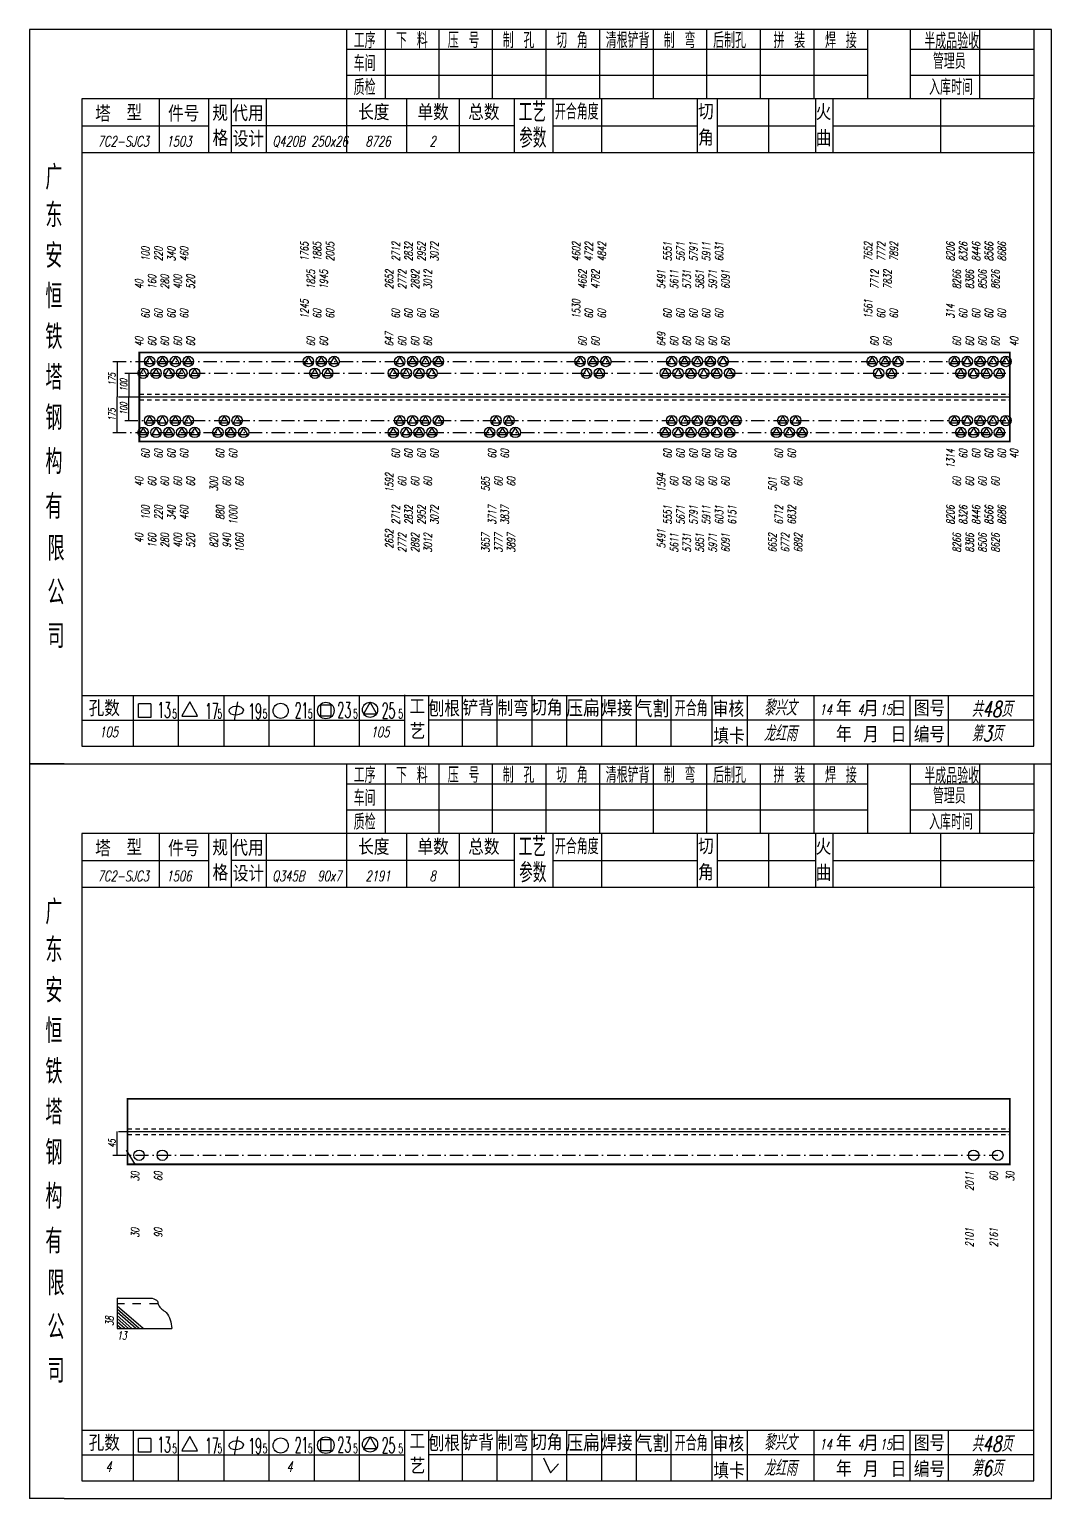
# Model space of a CAD drawing. Header units: millimetres. Extents: x -1378 to 644, y -1773 to 1979.
# Drawn here: x -780.7 to -486.9, y 1183.7 to 1606.1 of the extents above; entities that cross this region are included whole.
import ezdxf
from ezdxf.enums import TextEntityAlignment as Align

# ---------------------------------------------------------------- set-up
doc = ezdxf.new("R2010")
doc.units = ezdxf.units.MM
doc.linetypes.add('LPY8', pattern=[0.009, 0.005, -0.004])
doc.linetypes.add('LPY9', pattern=[0.025, 0.015, -0.005, 0, -0.005])
for name, color, linetype in [('1', 7, 'Continuous'), ('2', 7, 'Continuous'), ('21', 7, 'Continuous')]:
    doc.layers.add(name, color=color, linetype=linetype)
doc.styles.add('hz', font='txt.shx', dxfattribs={"width": 0.7, "oblique": 12, "bigfont": 'hztxt.shx'})

# ---------------------------------------------------------------- blocks, each defined once
blk = doc.blocks.new('xytfsc')
at = {"color": 243}
for p, q in [((-0.0818, 0.17567), (-0.0818, -0.0355)), ((0.212, 0.17567), (-0.0818, 0.17567)), ((0.00934, 0.17567), (0.00934, 0.15571)), ((0.02044, 0.17567), (0.02044, 0.15571)), ((0.03584, 0.17567), (0.03584, 0.15571)), ((0.05124, 0.17567), (0.05124, 0.15571)), ((0.06664, 0.17567), (0.06664, 0.15571)), ((0.08204, 0.17567), (0.08204, 0.15571)), ((0.09744, 0.17567), (0.09744, 0.15571)), ((0.11284, 0.17567), (0.11284, 0.15571)), ((0.12824, 0.17567), (0.12824, 0.15571)), ((0.14364, 0.17567), (0.14364, 0.15571)), ((0.15904, 0.17567), (0.15904, 0.15571)), ((0.15904, 0.17567), (0.15904, 0.15571)), ((0.17139, 0.17567), (0.17139, 0.1557)), ((0.19125, 0.17567), (0.19125, 0.1557)), ((0.20692, 0.17567), (0.20692, 0.1557)), ((0.212, 0.1457), (0.212, 0.17567)), ((0.15904, 0.16991), (0.00934, 0.16991)), ((0.20692, 0.16991), (0.17139, 0.16991)), ((0.15904, 0.16238), (0.00934, 0.16238)), ((0.20692, 0.16238), (0.17139, 0.16238)), ((-0.0667, 0.1557), (-0.0667, -0.03042)), ((0.20692, 0.1557), (-0.0667, 0.1557)), ((-0.04446, 0.15571), (-0.04446, 0.14021)), ((-0.01376, 0.15577), (-0.01376, 0.14027)), ((0.00934, 0.15571), (0.00934, 0.14021)), ((0.02657, 0.1558), (0.02657, 0.1403)), ((0.0417, 0.1558), (0.0417, 0.1403)), ((0.05749, 0.1557), (0.05749, 0.1402)), ((0.06861, 0.1557), (0.06861, 0.1402)), ((0.08265, 0.1557), (0.08265, 0.1402)), ((0.1101, 0.1557), (0.1101, 0.1402)), ((0.11589, 0.1557), (0.11589, 0.1402)), ((0.13059, 0.1557), (0.13059, 0.1402)), ((0.14414, 0.1557), (0.14414, 0.1402)), ((0.14915, 0.1557), (0.14915, 0.1402)), ((0.18007, 0.1557), (0.18007, 0.1402)), ((0.20692, -0.03042), (0.20692, 0.1557)), ((-0.03023, 0.14789), (-0.0667, 0.14789)), ((0.05749, 0.14795), (-0.02369, 0.14795)), ((0.06861, 0.14795), (0.1101, 0.14795)), ((0.11589, 0.14795), (0.14414, 0.14795)), ((0.14915, 0.14795), (0.2071, 0.14795)), ((0.212, -0.0355), (0.212, 0.1457)), ((0.2071, 0.1402), (-0.0667, 0.1402)), ((-0.0667, -0.0158), (0.20692, -0.0158)), ((-0.05193, -0.0158), (-0.05193, -0.03042)), ((-0.03893, -0.03042), (-0.03893, -0.0158)), ((-0.02593, -0.0158), (-0.02593, -0.03042)), ((-0.01293, -0.03042), (-0.01293, -0.0158)), ((0.00007, -0.0158), (0.00007, -0.03042)), ((0.01307, -0.03028), (0.01307, -0.0158)), ((0.04269, -0.03037), (0.04269, -0.0157)), ((0.05269, -0.03037), (0.05269, -0.0157)), ((0.06269, -0.03037), (0.06269, -0.0157)), ((0.07269, -0.03037), (0.07269, -0.0157)), ((0.08269, -0.03037), (0.08269, -0.0157)), ((0.09269, -0.03037), (0.09269, -0.0157)), ((0.10269, -0.03037), (0.10269, -0.0157)), ((0.1144, -0.03054), (0.1144, -0.01587)), ((0.12461, -0.03053), (0.12461, -0.01587)), ((0.14378, -0.03042), (0.14378, -0.01576)), ((0.17132, -0.03045), (0.17132, -0.01578)), ((0.18234, -0.03043), (0.18234, -0.01576)), ((-0.05048, -0.02216), (-0.05048, -0.01823)), ((-0.04687, -0.01823), (-0.05048, -0.01823)), ((-0.04687, -0.01823), (-0.04687, -0.02216)), ((-0.03572, -0.0176), (-0.03801, -0.0217)), ((-0.03347, -0.02167), (-0.03572, -0.0176)), ((-0.02201, -0.0176), (-0.02294, -0.02301)), ((0.00483, -0.01861), (0.00194, -0.01861)), ((0.00194, -0.02176), (0.00194, -0.01861)), ((0.00483, -0.01861), (0.00483, -0.02176)), ((0.01611, -0.01776), (0.01429, -0.02104)), ((0.01431, -0.02109), (0.01795, -0.02108)), ((0.01792, -0.02102), (0.01611, -0.01776)), ((0.02607, -0.02298), (-0.0667, -0.02298)), ((-0.04687, -0.02216), (-0.05048, -0.02216)), ((-0.038, -0.02172), (-0.03348, -0.02172)), ((0.00483, -0.02176), (0.00194, -0.02176)), ((0.03294, -0.02282), (0.20692, -0.02282)), ((-0.0667, -0.03042), (0.20692, -0.03042)), ((-0.0718, -0.0355), (-0.0818, -0.0355)), ((-0.0718, -0.0355), (0.212, -0.0355))]:
    blk.add_line(p, q, dxfattribs=at)
at = {"color": 25}
for p, q in [((-0.03023, 0.14014), (-0.03023, 0.15564)), ((-0.0237, 0.14025), (-0.0237, 0.15575)), ((0.02607, -0.03028), (0.02607, -0.01568)), ((0.03298, -0.03049), (0.03298, -0.01589))]:
    blk.add_line(p, q, dxfattribs=at)
at = {"color": 243}
for centre, radius in [((-0.00958, -0.02025), 0.00218), ((0.00341, -0.02014), 0.00237), ((0.0161, -0.01993), 0.00218)]:
    blk.add_circle(centre, radius, dxfattribs=at)
blk.add_ellipse((-0.02237, -0.02016), major_axis=(-0.00206, -0.00014), ratio=0.631198, dxfattribs=at)
at = {"color": 243, "style": 'hz'}
for s, height, width, p in [('工序', 0.0045, 0.7, (0.01141, 0.17026)), ('下 料', 0.0045, 0.7, (0.0236, 0.17026)), ('压 号', 0.0045, 0.7, (0.03845, 0.17026)), ('制 孔', 0.0045, 0.7, (0.05426, 0.17026)), ('切 角', 0.0045, 0.7, (0.0696, 0.17026)), ('清根铲背 ', 0.0045, 0.7, (0.08385, 0.17026)), (' 制 弯', 0.0045, 0.7, (0.09772, 0.17026)), (' 后制孔', 0.0045, 0.7, (0.11191, 0.17026)), ('拼 装', 0.0045, 0.7, (0.13207, 0.17026)), (' 焊 接', 0.0045, 0.7, (0.14407, 0.17026)), ('半成品验收', 0.0045, 0.7, (0.17541, 0.17009)), ('管理员', 0.0045, 0.7, (0.17787, 0.16428)), ('车间', 0.0045, 0.7, (0.01141, 0.16365)), ('质检', 0.0045, 0.7, (0.01141, 0.15676)), ('入库时间', 0.0045, 0.7, (0.17677, 0.15681)), ('工艺', 0.0056, 0.7, (0.0588, 0.14906)), ('开合角度', 0.0045, 0.7, (0.06923, 0.14974)), ('参数', 0.0056, 0.7, (0.05897, 0.14164)), ('广', 0.007, 0.7, (-0.0772, 0.1296)), ('东', 0.007, 0.7, (-0.0772, 0.11874)), ('安', 0.007, 0.7, (-0.0772, 0.10709)), ('恒', 0.007, 0.7, (-0.0772, 0.09543)), ('铁', 0.007, 0.7, (-0.0772, 0.08376)), ('塔', 0.007, 0.7, (-0.0772, 0.07209)), ('钢', 0.007, 0.7, (-0.0772, 0.06049)), ('构', 0.007, 0.7, (-0.0772, 0.04788)), ('有', 0.007, 0.7, (-0.0772, 0.035)), ('限', 0.007, 0.7, (-0.07659, 0.02293)), ('公', 0.007, 0.7, (-0.07659, 0.01032)), ('司', 0.007, 0.7, (-0.07659, -0.00223)), ('开合角', 0.0045, 0.7, (0.10368, -0.02179)), ('13', 0.0045, 0.5, (-0.04503, -0.02227)), ('5', 0.00269, 0.6, (-0.04077, -0.02242)), ('17', 0.0045, 0.5, (-0.0313, -0.02254)), ('5', 0.00269, 0.6, (-0.02777, -0.02242)), ('19', 0.0045, 0.5, (-0.01885, -0.0226)), ('5', 0.00269, 0.6, (-0.01477, -0.02242)), ('21', 0.0045, 0.5, (-0.00553, -0.02238)), ('5', 0.00269, 0.6, (-0.00177, -0.02242)), ('23', 0.0045, 0.5, (0.00679, -0.02228)), ('5', 0.00269, 0.6, (0.01123, -0.02242)), ('25', 0.0045, 0.5, (0.01952, -0.02242)), ('5', 0.00269, 0.6, (0.02423, -0.02242))]:
    blk.add_text(s, height=height, dxfattribs=dict(at, width=width)).set_placement(p)
for s, height, p in [('塔', 0.0045, (-0.06291, 0.14913)), ('型', 0.0045, (-0.0539, 0.14943)), ('单数', 0.0045, (0.02972, 0.14955)), ('总数', 0.0045, (0.04431, 0.14954)), ('孔数', 0.0045, (-0.06478, -0.02179)), ('压扁', 0.0048, (0.07253, -0.02192)), ('气割', 0.0048, (0.09248, -0.0221)), ('图号', 0.0045, (0.1724, -0.0218)), ('编号', 0.0045, (0.1724, -0.0293))]:
    blk.add_text(s, height=height, dxfattribs=at).set_placement(p)
at = {"color": 25, "style": 'hz'}
for s, p in [('件号', (-0.04194, 0.14917)), ('规', (-0.02923, 0.14934)), ('代用', (-0.02348, 0.14927)), ('长度', (0.01268, 0.14955)), ('切', (0.11039, 0.14973)), ('火', (0.14418, 0.14957)), ('格', (-0.02915, 0.14213)), ('设计', (-0.02335, 0.14189)), ('角', (0.11039, 0.14223)), ('曲', (0.14418, 0.14207)), ('铲背', (0.04269, -0.02169)), ('制弯', (0.05274, -0.02179)), ('切角', (0.06243, -0.02161)), ('焊接', (0.08256, -0.02181)), ('年', (0.15005, -0.0217)), ('工', (0.02741, -0.02128)), ('刨根', (0.03296, -0.02187)), ('审核', (0.11462, -0.022)), ('月', (0.15785, -0.02184)), ('日', (0.16576, -0.02182)), ('艺', (0.02749, -0.02838)), ('填卡', (0.1148, -0.02977)), ('年', (0.15005, -0.02918)), ('月', (0.15785, -0.02932)), ('日', (0.16576, -0.0293))]:
    blk.add_text(s, height=0.0045, dxfattribs=at).set_placement(p)
blk = doc.blocks.new('li8')
at = {"layer": '21', "color": 7, "linetype": 'LPY8'}
blk.add_line((0, 0), (1, 0), dxfattribs=at)
blk = doc.blocks.new('do')
at = {"color": 211}
for p, q in [((-0.72, -0.41), (0, 0.83)), ((0, 0.83), (0.72, -0.41)), ((-0.72, -0.41), (0.72, -0.41))]:
    blk.add_line(p, q, dxfattribs=at)
blk.add_circle((0, 0), 1, dxfattribs=at)
blk = doc.blocks.new('li9')
at = {"layer": '21', "color": 210, "linetype": 'LPY9'}
blk.add_line((0, 0), (1, 0), dxfattribs=at)
blk = doc.blocks.new('co')
at = {"color": 211}
blk.add_circle((0, 0), 1, dxfattribs=at)
blk = doc.blocks.new('yxw')
at = {"color": 243}
for p, q in [((0, 0), (-0.01126, 0)), ((0.00001, 0.00001), (0.00001, -0.0097)), ((-0.01041, -0.00164), (-0.01311, -0.00164)), ((-0.00489, -0.00164), (-0.00759, -0.00164)), ((0, -0.00165), (-0.00235, -0.00165)), ((0.00001, -0.0097), (-0.01749, -0.0097))]:
    blk.add_line(p, q, dxfattribs=at)
at = {"color": 1}
for p, q in [((-0.00832, -0.0097), (-0.00001, -0.00249)), ((-0.00709, -0.00969), (0.00001, -0.00348)), ((-0.00598, -0.00969), (0.00001, -0.0045)), ((-0.00475, -0.00969), (0.00001, -0.00554)), ((-0.00365, -0.00969), (0.00001, -0.00653)), ((-0.00246, -0.00969), (0.00001, -0.00757)), ((-0.00127, -0.00969), (0.00001, -0.00859))]:
    blk.add_line(p, q, dxfattribs=at)
at = {"color": 243}
blk.add_open_spline([(-0.01126, 0), (-0.01192, -0.00022), (-0.01303, -0.0006), (-0.01315, -0.00304), (-0.01677, -0.00465), (-0.01723, -0.00777), (-0.01749, -0.0097)], degree=3, knots=[0, 0, 0, 0, 0.0026033, 0.00435104, 0.0090985, 0.01666132, 0.01666132, 0.01666132, 0.01666132], dxfattribs=at)

msp = doc.modelspace()

# ---------------------------------------------------------------- linework, layer by layer
at = {"layer": '1', "color": 7}
for p, q in [((-752.8553, 1283.8396), (-750.2802, 1279.6261)), ((-632.9088, 1195.376), (-630.8635, 1191.0969)), ((-630.8635, 1191.0969), (-628.6264, 1193.6516))]:
    msp.add_line(p, q, dxfattribs=at)
at = {"layer": '2', "color": 7}
for p, q in [((-755.4803, 1510.5929), (-755.4803, 1500.3929)), ((-752.0803, 1507.1929), (-752.0803, 1500.3929)), ((-755.4803, 1490.1929), (-755.4803, 1500.3929)), ((-755.0803, 1500.3929), (-689.0803, 1500.3929)), ((-755.0803, 1500.3929), (-689.0803, 1500.3929)), ((-752.0803, 1493.5929), (-752.0803, 1500.3929)), ((-749.0803, 1500.3929), (-498.8803, 1500.3929)), ((-755.4803, 1282.3929), (-755.4803, 1289.1929)), ((-755.0803, 1289.1929), (-692.4803, 1289.1929)), ((-752.4803, 1289.1929), (-498.8803, 1289.1929))]:
    msp.add_line(p, q, dxfattribs=at)
at = {"layer": '2', "color": 7, "const_width": 0.5}
for points in [[(-749.0803, 1513.1929), (-498.8803, 1513.1929), (-498.8803, 1487.5929), (-749.0803, 1487.5929)], [(-752.4803, 1298.5929), (-498.8803, 1298.5929), (-498.8803, 1279.7929), (-752.4803, 1279.7929)]]:
    msp.add_lwpolyline(points, close=True, dxfattribs=at)

# ---------------------------------------------------------------- block references
at = {"layer": '1', "color": 7}
for name, p, xscale, yscale, zscale in [('xytfsc', (-698.8803, 1430.3929), 1000, 1000, 1000), ('do', (-746.1292, 1510.5929), 1.5, 1.5, 1.5), ('do', (-742.4292, 1510.5929), 1.5, 1.5, 1.5), ('do', (-738.7292, 1510.5929), 1.5, 1.5, 1.5), ('do', (-735.0292, 1510.5929), 1.5, 1.5, 1.5), ('do', (-700.4968, 1510.5929), 1.5, 1.5, 1.5), ('do', (-696.7968, 1510.5929), 1.5, 1.5, 1.5), ('do', (-693.0968, 1510.5929), 1.5, 1.5, 1.5), ('do', (-674.2313, 1510.5929), 1.5, 1.5, 1.5), ('do', (-670.5313, 1510.5929), 1.5, 1.5, 1.5), ('do', (-666.8313, 1510.5929), 1.5, 1.5, 1.5), ('do', (-663.1313, 1510.5929), 1.5, 1.5, 1.5), ('do', (-622.4055, 1510.5929), 1.5, 1.5, 1.5), ('do', (-618.7055, 1510.5929), 1.5, 1.5, 1.5), ('do', (-615.0055, 1510.5929), 1.5, 1.5, 1.5), ('do', (-596.0849, 1510.5929), 1.5, 1.5, 1.5), ('do', (-592.3849, 1510.5929), 1.5, 1.5, 1.5), ('do', (-588.6849, 1510.5929), 1.5, 1.5, 1.5), ('do', (-584.9849, 1510.5929), 1.5, 1.5, 1.5), ('do', (-581.2849, 1510.5929), 1.5, 1.5, 1.5), ('do', (-538.4512, 1510.5929), 1.5, 1.5, 1.5), ('do', (-534.7512, 1510.5929), 1.5, 1.5, 1.5), ('do', (-531.0512, 1510.5929), 1.5, 1.5, 1.5), ('do', (-514.8272, 1510.5929), 1.5, 1.5, 1.5), ('do', (-511.1272, 1510.5929), 1.5, 1.5, 1.5), ('do', (-507.4272, 1510.5929), 1.5, 1.5, 1.5), ('do', (-503.7272, 1510.5929), 1.5, 1.5, 1.5), ('do', (-500.0272, 1510.5929), 1.5, 1.5, 1.5), ('li9', (-756.6803, 1510.5929), 256.653082741233, 256.653082741233, 256.653082741233), ('do', (-747.9792, 1507.1929), 1.5, 1.5, 1.5), ('do', (-744.2792, 1507.1929), 1.5, 1.5, 1.5), ('do', (-740.5792, 1507.1929), 1.5, 1.5, 1.5), ('do', (-736.8792, 1507.1929), 1.5, 1.5, 1.5), ('do', (-733.1792, 1507.1929), 1.5, 1.5, 1.5), ('do', (-698.6468, 1507.1929), 1.5, 1.5, 1.5), ('do', (-694.9468, 1507.1929), 1.5, 1.5, 1.5), ('do', (-676.0813, 1507.1929), 1.5, 1.5, 1.5), ('do', (-672.3813, 1507.1929), 1.5, 1.5, 1.5), ('do', (-668.6813, 1507.1929), 1.5, 1.5, 1.5), ('do', (-664.9813, 1507.1929), 1.5, 1.5, 1.5), ('do', (-620.5555, 1507.1929), 1.5, 1.5, 1.5), ('do', (-616.8555, 1507.1929), 1.5, 1.5, 1.5), ('do', (-597.9349, 1507.1929), 1.5, 1.5, 1.5), ('do', (-594.2349, 1507.1929), 1.5, 1.5, 1.5), ('do', (-590.5349, 1507.1929), 1.5, 1.5, 1.5), ('do', (-586.8349, 1507.1929), 1.5, 1.5, 1.5), ('do', (-583.1349, 1507.1929), 1.5, 1.5, 1.5), ('do', (-579.4349, 1507.1929), 1.5, 1.5, 1.5), ('do', (-536.6012, 1507.1929), 1.5, 1.5, 1.5), ('do', (-532.9012, 1507.1929), 1.5, 1.5, 1.5), ('do', (-512.9772, 1507.1929), 1.5, 1.5, 1.5), ('do', (-509.2772, 1507.1929), 1.5, 1.5, 1.5), ('do', (-505.5772, 1507.1929), 1.5, 1.5, 1.5), ('do', (-501.8772, 1507.1929), 1.5, 1.5, 1.5), ('li9', (-753.2803, 1507.1929), 253.253082741233, 253.253082741233, 253.253082741233), ('li9', (-753.2803, 1493.5929), 253.253082741233, 253.253082741233, 253.253082741233), ('do', (-747.9792, 1490.1929), 1.5, 1.5, 1.5), ('do', (-746.1292, 1493.5929), 1.5, 1.5, 1.5), ('do', (-744.2792, 1490.1929), 1.5, 1.5, 1.5), ('do', (-742.4292, 1493.5929), 1.5, 1.5, 1.5), ('do', (-740.5792, 1490.1929), 1.5, 1.5, 1.5), ('do', (-738.7292, 1493.5929), 1.5, 1.5, 1.5), ('do', (-736.8792, 1490.1929), 1.5, 1.5, 1.5), ('do', (-735.0292, 1493.5929), 1.5, 1.5, 1.5), ('do', (-733.1792, 1490.1929), 1.5, 1.5, 1.5), ('do', (-726.5089, 1490.1929), 1.5, 1.5, 1.5), ('do', (-724.6589, 1493.5929), 1.5, 1.5, 1.5), ('do', (-722.8089, 1490.1929), 1.5, 1.5, 1.5), ('do', (-720.9589, 1493.5929), 1.5, 1.5, 1.5), ('do', (-719.1089, 1490.1929), 1.5, 1.5, 1.5), ('do', (-676.0813, 1490.1929), 1.5, 1.5, 1.5), ('do', (-674.2313, 1493.5929), 1.5, 1.5, 1.5), ('do', (-672.3813, 1490.1929), 1.5, 1.5, 1.5), ('do', (-670.5313, 1493.5929), 1.5, 1.5, 1.5), ('do', (-668.6813, 1490.1929), 1.5, 1.5, 1.5), ('do', (-666.8313, 1493.5929), 1.5, 1.5, 1.5), ('do', (-664.9813, 1490.1929), 1.5, 1.5, 1.5), ('do', (-663.1313, 1493.5929), 1.5, 1.5, 1.5), ('do', (-648.4176, 1490.1929), 1.5, 1.5, 1.5), ('do', (-646.5676, 1493.5929), 1.5, 1.5, 1.5), ('do', (-644.7176, 1490.1929), 1.5, 1.5, 1.5), ('do', (-642.8676, 1493.5929), 1.5, 1.5, 1.5), ('do', (-641.0176, 1490.1929), 1.5, 1.5, 1.5), ('do', (-597.9349, 1490.1929), 1.5, 1.5, 1.5), ('do', (-596.0849, 1493.5929), 1.5, 1.5, 1.5), ('do', (-594.2349, 1490.1929), 1.5, 1.5, 1.5), ('do', (-592.3849, 1493.5929), 1.5, 1.5, 1.5), ('do', (-590.5349, 1490.1929), 1.5, 1.5, 1.5), ('do', (-588.6849, 1493.5929), 1.5, 1.5, 1.5), ('do', (-586.8349, 1490.1929), 1.5, 1.5, 1.5), ('do', (-584.9849, 1493.5929), 1.5, 1.5, 1.5), ('do', (-583.1349, 1490.1929), 1.5, 1.5, 1.5), ('do', (-581.2849, 1493.5929), 1.5, 1.5, 1.5), ('do', (-579.4349, 1490.1929), 1.5, 1.5, 1.5), ('do', (-577.5849, 1493.5929), 1.5, 1.5, 1.5), ('do', (-565.9772, 1490.1929), 1.5, 1.5, 1.5), ('do', (-564.1272, 1493.5929), 1.5, 1.5, 1.5), ('do', (-562.2772, 1490.1929), 1.5, 1.5, 1.5), ('do', (-560.4272, 1493.5929), 1.5, 1.5, 1.5), ('do', (-558.5772, 1490.1929), 1.5, 1.5, 1.5), ('do', (-514.8272, 1493.5929), 1.5, 1.5, 1.5), ('do', (-512.9772, 1490.1929), 1.5, 1.5, 1.5), ('do', (-511.1272, 1493.5929), 1.5, 1.5, 1.5), ('do', (-509.2772, 1490.1929), 1.5, 1.5, 1.5), ('do', (-507.4272, 1493.5929), 1.5, 1.5, 1.5), ('do', (-505.5772, 1490.1929), 1.5, 1.5, 1.5), ('do', (-503.7272, 1493.5929), 1.5, 1.5, 1.5), ('do', (-501.8772, 1490.1929), 1.5, 1.5, 1.5), ('do', (-500.0272, 1493.5929), 1.5, 1.5, 1.5), ('li9', (-756.6803, 1490.1929), 256.653082741233, 256.653082741233, 256.653082741233), ('xytfsc', (-698.8803, 1219.1929), 1000, 1000, 1000), ('li9', (-756.6803, 1282.3929), 254.327612962118, 254.327612962118, 254.327612962118), ('co', (-749.1468, 1282.3929), 1.5, 1.5, 1.5), ('co', (-742.4798, 1282.3929), 1.5, 1.5, 1.5), ('co', (-509.2974, 1282.3929), 1.5, 1.5, 1.5), ('co', (-502.3526, 1282.3929), 1.5, 1.5, 1.5), ('yxw', (-755.4878, 1241.3053), -900, 900, 900)]:
    msp.add_blockref(name, p, dxfattribs=dict(at, xscale=xscale, yscale=yscale, zscale=zscale))
at = {"layer": '2', "color": 7}
for p, xscale, yscale, zscale in [((-749.0803, 1501.1929), 250.2, 250.2, 250.2), ((-749.0803, 1499.5929), 250.2, 250.2, 250.2), ((-752.4803, 1289.9929), 253.6, 253.6, 253.6), ((-752.4803, 1288.3929), 253.6, 253.6, 253.6)]:
    msp.add_blockref('li8', p, dxfattribs=dict(at, xscale=xscale, yscale=yscale, zscale=zscale))

# ---------------------------------------------------------------- texts
at = {"layer": '1', "color": 7, "style": 'hz', "oblique": 12, "width": 0.7}
for s, height, p in [('7C2-SJC3', 3, (-753.6803, 1572.3929)), ('1503', 3, (-737.6803, 1572.3929)), ('Q420B 250x26', 3, (-699.9803, 1572.3929)), ('8726', 3, (-680.4803, 1572.3929)), ('2', 3, (-664.7803, 1572.3929)), ('黎兴文', 4.5, (-564.8803, 1408.7929)), ('14', 3, (-551.7803, 1408.9929)), ('4', 3, (-541.7803, 1408.9929)), ('15', 3, (-534.4803, 1408.9929)), ('105', 3, (-757.8803, 1402.5929)), ('105', 3, (-679.8803, 1402.5929)), ('龙红雨', 4.5, (-564.8803, 1401.3929)), ('7C2-SJC3', 3, (-753.6803, 1361.1929)), ('1506', 3, (-737.6803, 1361.1929)), ('Q345B  90x7 ', 3, (-699.9803, 1361.1929)), ('2191', 3, (-680.4803, 1361.1929)), ('8', 3, (-664.7803, 1361.1929)), ('黎兴文', 4.5, (-564.8803, 1197.5929)), ('14', 3, (-551.7803, 1197.7929)), ('4', 3, (-541.7803, 1197.7929)), ('15', 3, (-534.4803, 1197.7929)), ('4', 3, (-757.8803, 1191.3929)), ('4', 3, (-705.8803, 1191.3929)), ('龙红雨', 4.5, (-564.8803, 1190.1929))]:
    msp.add_text(s, height=height, dxfattribs=at).set_placement(p, align=Align.CENTER)
for s, p in [('100', (-746.1292, 1539.3929)), ('220', (-742.4292, 1539.3929)), ('340', (-738.7292, 1539.3929)), ('460', (-735.0292, 1539.3929)), ('1765', (-700.4968, 1539.3929)), ('1885', (-696.7968, 1539.3929)), ('2005', (-693.0968, 1539.3929)), ('2712', (-674.2313, 1539.3929)), ('2832', (-670.5313, 1539.3929)), ('2952', (-666.8313, 1539.3929)), ('3072', (-663.1313, 1539.3929)), ('4602', (-622.4055, 1539.3929)), ('4722', (-618.7055, 1539.3929)), ('4842', (-615.0055, 1539.3929)), ('5551', (-596.0849, 1539.3929)), ('5671', (-592.3849, 1539.3929)), ('5791', (-588.6849, 1539.3929)), ('5911', (-584.9849, 1539.3929)), ('6031', (-581.2849, 1539.3929)), ('7652', (-538.4512, 1539.3929)), ('7772', (-534.7512, 1539.3929)), ('7892', (-531.0512, 1539.3929)), ('8206', (-514.8272, 1539.3929)), ('8326', (-511.1272, 1539.3929)), ('8446', (-507.4272, 1539.3929)), ('8566', (-503.7272, 1539.3929)), ('8686', (-500.0272, 1539.3929)), ('40', (-747.9792, 1531.3929)), ('160', (-744.2792, 1531.3929)), ('280', (-740.5792, 1531.3929)), ('400', (-736.8792, 1531.3929)), ('520', (-733.1792, 1531.3929)), ('1825', (-698.6468, 1531.3929)), ('1945', (-694.9468, 1531.3929)), ('2652', (-676.0813, 1531.3929)), ('2772', (-672.3813, 1531.3929)), ('2892', (-668.6813, 1531.3929)), ('3012', (-664.9813, 1531.3929)), ('4662', (-620.5555, 1531.3929)), ('4782', (-616.8555, 1531.3929)), ('5491', (-597.9349, 1531.3929)), ('5611', (-594.2349, 1531.3929)), ('5731', (-590.5349, 1531.3929)), ('5851', (-586.8349, 1531.3929)), ('5971', (-583.1349, 1531.3929)), ('6091', (-579.4349, 1531.3929)), ('7712', (-536.6012, 1531.3929)), ('7832', (-532.9012, 1531.3929)), ('8266', (-512.9772, 1531.3929)), ('8386', (-509.2772, 1531.3929)), ('8506', (-505.5772, 1531.3929)), ('8626', (-501.8772, 1531.3929)), ('60', (-746.1292, 1522.8929)), ('60', (-742.4292, 1522.8929)), ('60', (-738.7292, 1522.8929)), ('60', (-735.0292, 1522.8929)), ('1245', (-700.4968, 1522.8929)), ('60', (-696.7968, 1522.8929)), ('60', (-693.0968, 1522.8929)), ('60', (-674.2313, 1522.8929)), ('60', (-670.5313, 1522.8929)), ('60', (-666.8313, 1522.8929)), ('60', (-663.1313, 1522.8929)), ('1530', (-622.4055, 1522.8929)), ('60', (-618.7055, 1522.8929)), ('60', (-615.0055, 1522.8929)), ('60', (-596.0849, 1522.8929)), ('60', (-592.3849, 1522.8929)), ('60', (-588.6849, 1522.8929)), ('60', (-584.9849, 1522.8929)), ('60', (-581.2849, 1522.8929)), ('1561', (-538.4512, 1522.8929)), ('60', (-534.7512, 1522.8929)), ('60', (-531.0512, 1522.8929)), ('314', (-514.8272, 1522.8929)), ('60', (-511.1272, 1522.8929)), ('60', (-507.4272, 1522.8929)), ('60', (-503.7272, 1522.8929)), ('60', (-500.0272, 1522.8929)), ('40', (-747.9792, 1514.8929)), ('60', (-744.2792, 1514.8929)), ('60', (-740.5792, 1514.8929)), ('60', (-736.8792, 1514.8929)), ('60', (-733.1792, 1514.8929)), ('60', (-698.6468, 1514.8929)), ('60', (-694.9468, 1514.8929)), ('647', (-676.0813, 1514.8929)), ('60', (-672.3813, 1514.8929)), ('60', (-668.6813, 1514.8929)), ('60', (-664.9813, 1514.8929)), ('60', (-620.5555, 1514.8929)), ('60', (-616.8555, 1514.8929)), ('649', (-597.9349, 1514.8929)), ('60', (-594.2349, 1514.8929)), ('60', (-590.5349, 1514.8929)), ('60', (-586.8349, 1514.8929)), ('60', (-583.1349, 1514.8929)), ('60', (-579.4349, 1514.8929)), ('60', (-536.6012, 1514.8929)), ('60', (-532.9012, 1514.8929)), ('60', (-512.9772, 1514.8929)), ('60', (-509.2772, 1514.8929)), ('60', (-505.5772, 1514.8929)), ('60', (-501.8772, 1514.8929)), ('40', (-496.4537, 1514.8929)), ('38', (-756.4878, 1233.3053))]:
    msp.add_text(s, height=2.3, rotation=90, dxfattribs=at).set_placement(p)
for s, p in [('60', (-746.1292, 1485.3929)), ('60', (-742.4292, 1485.3929)), ('60', (-738.7292, 1485.3929)), ('60', (-735.0292, 1485.3929)), ('60', (-724.6589, 1485.3929)), ('60', (-720.9589, 1485.3929)), ('60', (-674.2313, 1485.3929)), ('60', (-670.5313, 1485.3929)), ('60', (-666.8313, 1485.3929)), ('60', (-663.1313, 1485.3929)), ('60', (-646.5676, 1485.3929)), ('60', (-642.8676, 1485.3929)), ('60', (-596.0849, 1485.3929)), ('60', (-592.3849, 1485.3929)), ('60', (-588.6849, 1485.3929)), ('60', (-584.9849, 1485.3929)), ('60', (-581.2849, 1485.3929)), ('60', (-577.5849, 1485.3929)), ('60', (-564.1272, 1485.3929)), ('60', (-560.4272, 1485.3929)), ('1314', (-514.8272, 1485.3929)), ('60', (-511.1272, 1485.3929)), ('60', (-507.4272, 1485.3929)), ('60', (-503.7272, 1485.3929)), ('60', (-500.0272, 1485.3929)), ('40', (-496.4537, 1485.3929)), ('1592', (-676.0813, 1478.4839)), ('1594', (-597.9349, 1478.5819)), ('40', (-747.9792, 1477.3929)), ('60', (-744.2792, 1477.3929)), ('60', (-740.5792, 1477.3929)), ('60', (-736.8792, 1477.3929)), ('60', (-733.1792, 1477.3929)), ('300', (-726.5089, 1477.3929)), ('60', (-722.8089, 1477.3929)), ('60', (-719.1089, 1477.3929)), ('60', (-672.3813, 1477.3929)), ('60', (-668.6813, 1477.3929)), ('60', (-664.9813, 1477.3929)), ('585', (-648.4176, 1477.3929)), ('60', (-644.7176, 1477.3929)), ('60', (-641.0176, 1477.3929)), ('60', (-594.2349, 1477.3929)), ('60', (-590.5349, 1477.3929)), ('60', (-586.8349, 1477.3929)), ('60', (-583.1349, 1477.3929)), ('60', (-579.4349, 1477.3929)), ('501', (-565.9772, 1477.3929)), ('60', (-562.2772, 1477.3929)), ('60', (-558.5772, 1477.3929)), ('60', (-512.9772, 1477.3929)), ('60', (-509.2772, 1477.3929)), ('60', (-505.5772, 1477.3929)), ('60', (-501.8772, 1477.3929)), ('100', (-746.1292, 1469.1929)), ('220', (-742.4292, 1469.1929)), ('340', (-738.7292, 1469.1929)), ('460', (-735.0292, 1469.1929)), ('880', (-724.6589, 1469.1929)), ('1000', (-720.9589, 1469.1929)), ('2712', (-674.2313, 1469.1929)), ('2832', (-670.5313, 1469.1929)), ('2952', (-666.8313, 1469.1929)), ('3072', (-663.1313, 1469.1929)), ('3717', (-646.5676, 1469.1929)), ('3837', (-642.8676, 1469.1929)), ('5551', (-596.0849, 1469.1929)), ('5671', (-592.3849, 1469.1929)), ('5791', (-588.6849, 1469.1929)), ('5911', (-584.9849, 1469.1929)), ('6031', (-581.2849, 1469.1929)), ('6151', (-577.5849, 1469.1929)), ('6712', (-564.1272, 1469.1929)), ('6832', (-560.4272, 1469.1929)), ('8206', (-514.8272, 1469.1929)), ('8326', (-511.1272, 1469.1929)), ('8446', (-507.4272, 1469.1929)), ('8566', (-503.7272, 1469.1929)), ('8686', (-500.0272, 1469.1929)), ('2652', (-676.0813, 1462.2839)), ('3657', (-648.4176, 1461.1929)), ('3777', (-644.7176, 1461.1929)), ('3897', (-641.0176, 1461.1929)), ('5491', (-597.9349, 1462.3819)), ('40', (-747.9792, 1461.1929)), ('160', (-744.2792, 1461.1929)), ('280', (-740.5792, 1461.1929)), ('400', (-736.8792, 1461.1929)), ('520', (-733.1792, 1461.1929)), ('820', (-726.5089, 1461.1929)), ('940', (-722.8089, 1461.1929)), ('1060', (-719.1089, 1461.1929)), ('2772', (-672.3813, 1461.1929)), ('2892', (-668.6813, 1461.1929)), ('3012', (-664.9813, 1461.1929)), ('5611', (-594.2349, 1461.1929)), ('5731', (-590.5349, 1461.1929)), ('5851', (-586.8349, 1461.1929)), ('5971', (-583.1349, 1461.1929)), ('6091', (-579.4349, 1461.1929)), ('6652', (-565.9772, 1461.1929)), ('6772', (-562.2772, 1461.1929)), ('6892', (-558.5772, 1461.1929)), ('8266', (-512.9772, 1461.1929)), ('8386', (-509.2772, 1461.1929)), ('8506', (-505.5772, 1461.1929)), ('8626', (-501.8772, 1461.1929)), ('30', (-749.1468, 1277.6929)), ('60', (-742.4798, 1277.6929)), ('2011', (-509.2974, 1277.6929)), ('60', (-502.3526, 1277.6929)), ('30', (-497.6165, 1277.6929)), ('30', (-749.1468, 1261.4929)), ('90', (-742.4798, 1261.4929)), ('2101', (-509.2974, 1261.4929)), ('2161', (-502.3526, 1261.4929))]:
    msp.add_text(s, height=2.3, rotation=90, dxfattribs=at).set_placement(p, align=Align.RIGHT)
for s, height, p in [('共48页', 4.5, (-509.8803, 1408.3929)), ('第3页', 4.5, (-509.8803, 1401.3929)), ('13', 2.3, (-755.4761, 1229.4053)), ('共48页', 4.5, (-509.8803, 1197.1929)), ('第6页', 4.5, (-509.8803, 1190.1929))]:
    msp.add_text(s, height=height, dxfattribs=at).set_placement(p)
at = {"layer": '2', "color": 7, "style": 'hz', "oblique": 12, "width": 0.7}
for s, p in [('175', (-755.9803, 1505.4929)), ('100', (-752.5803, 1503.7929)), ('175', (-755.9803, 1495.2929)), ('100', (-752.5803, 1496.9929)), ('45', (-755.9803, 1285.7929))]:
    msp.add_text(s, height=2, rotation=90, dxfattribs=at).set_placement(p, align=Align.CENTER)

doc.saveas('drawing.dxf')
